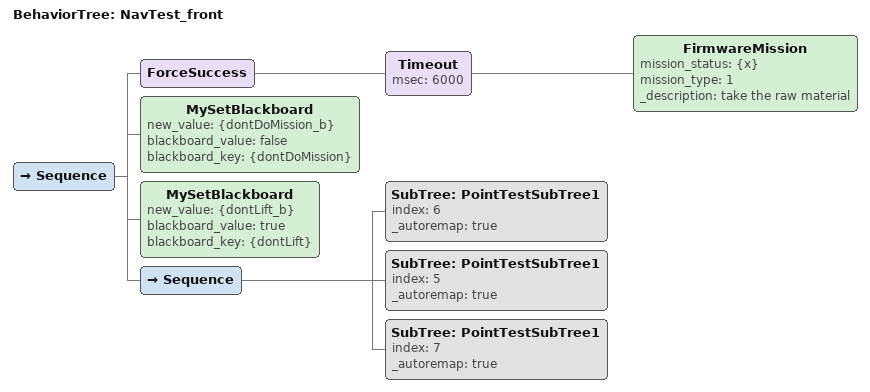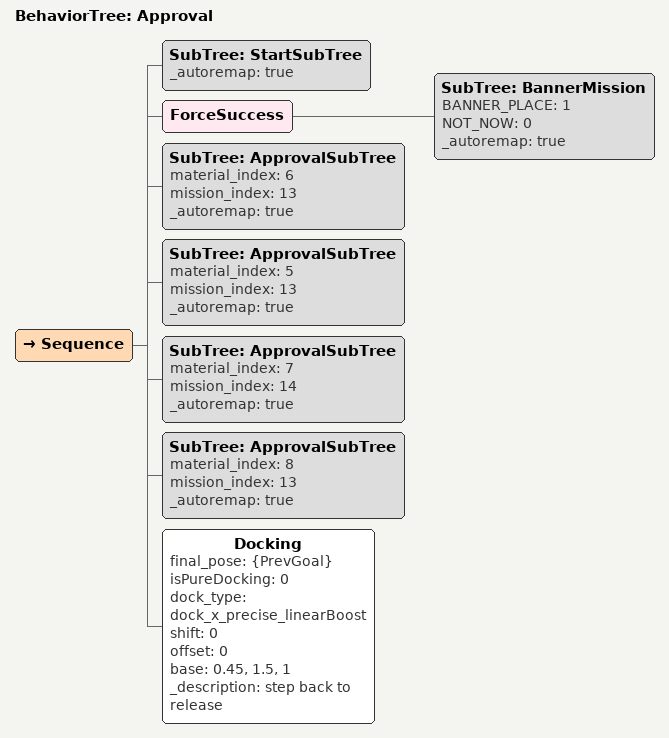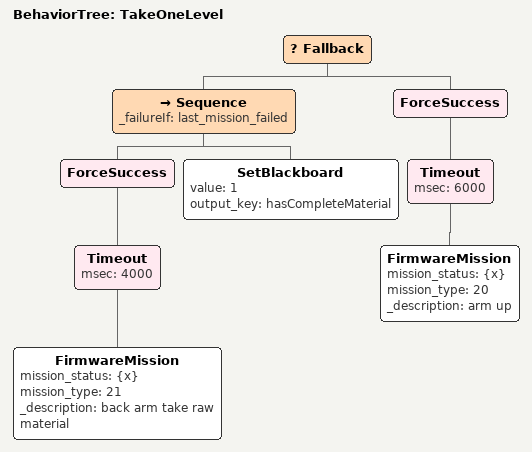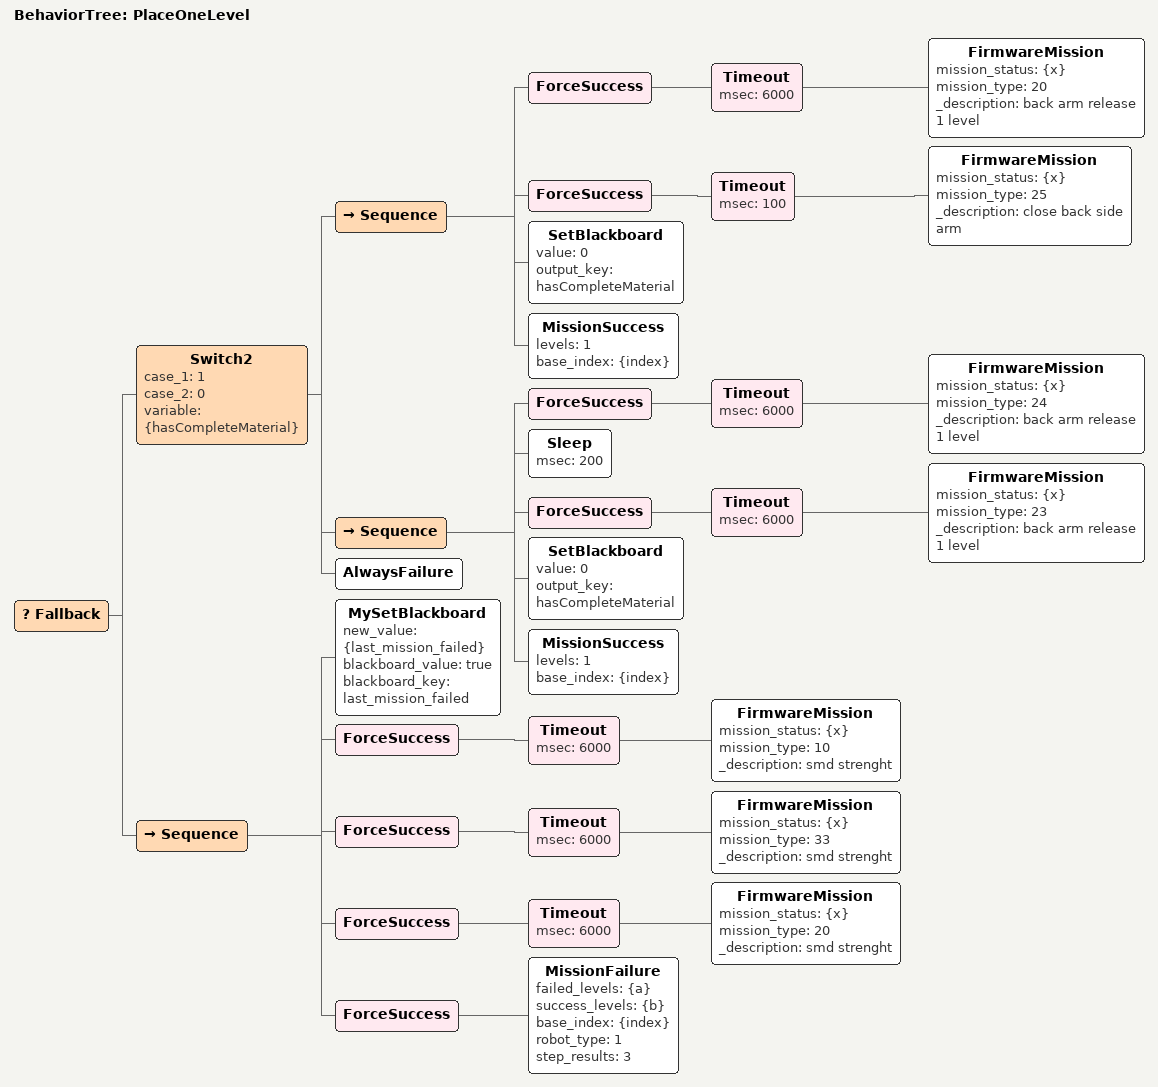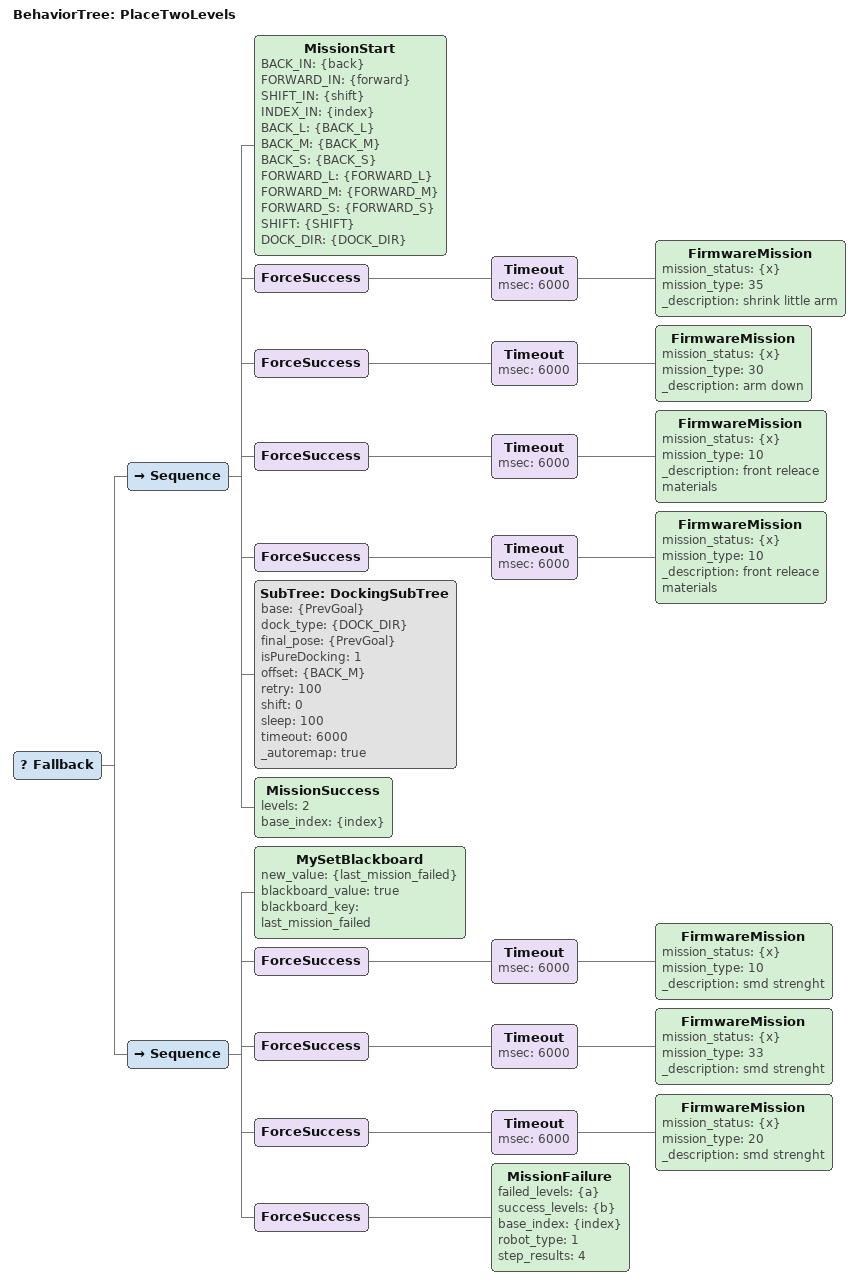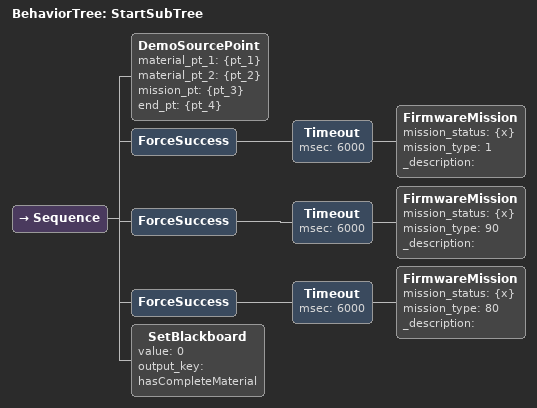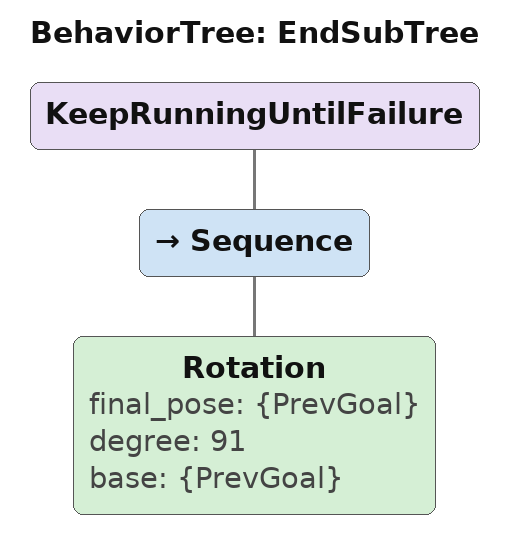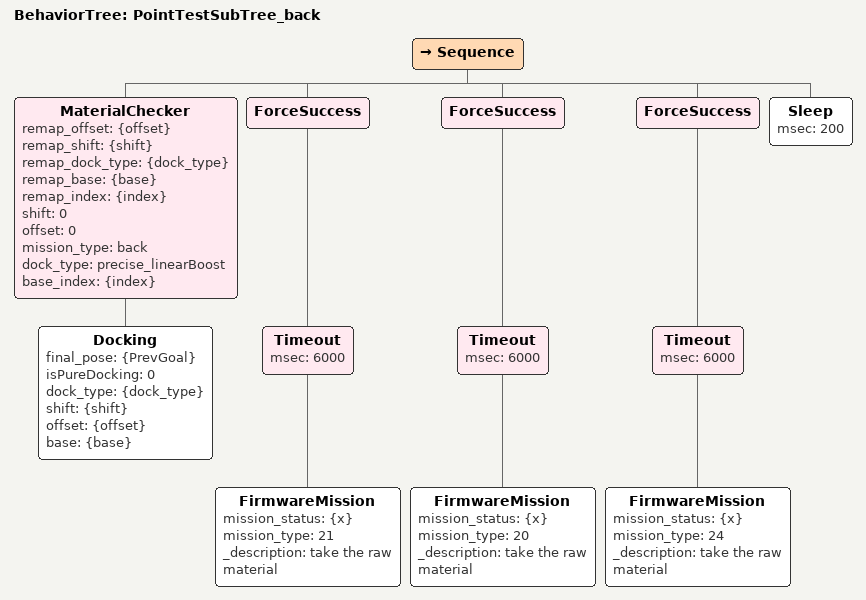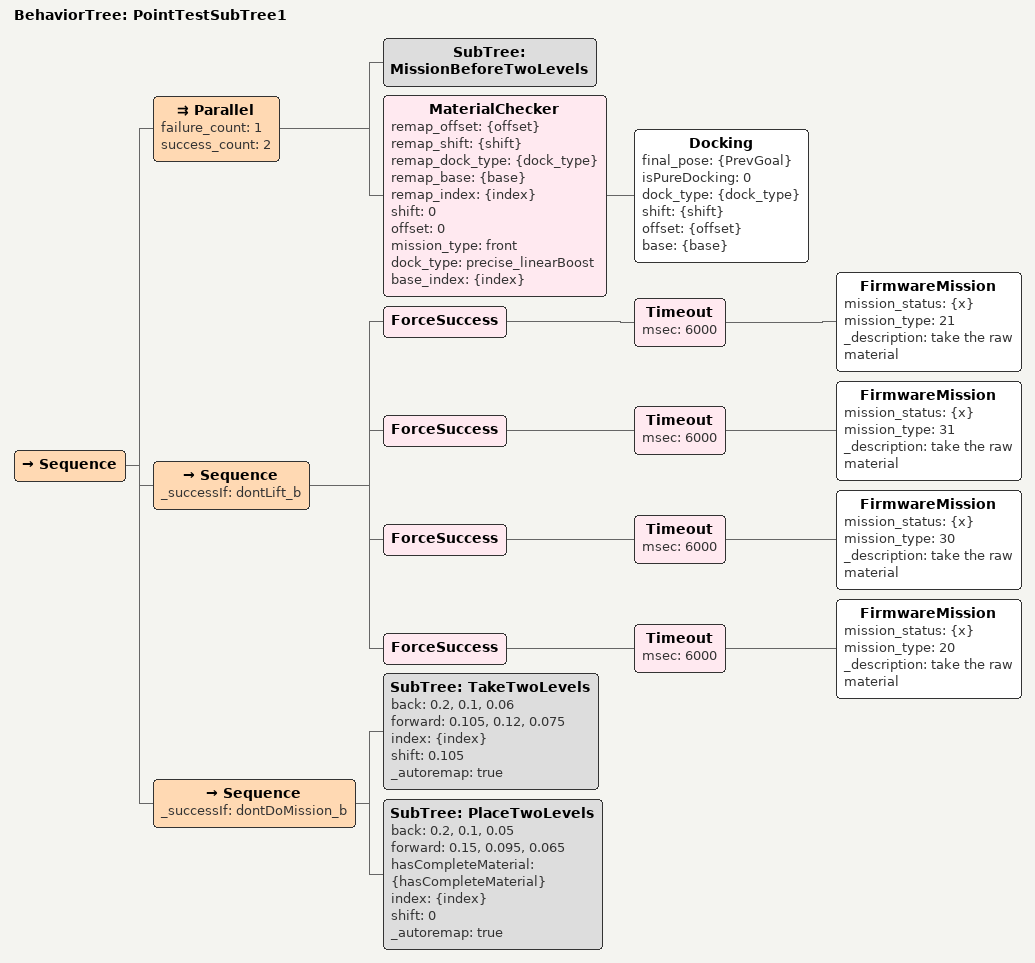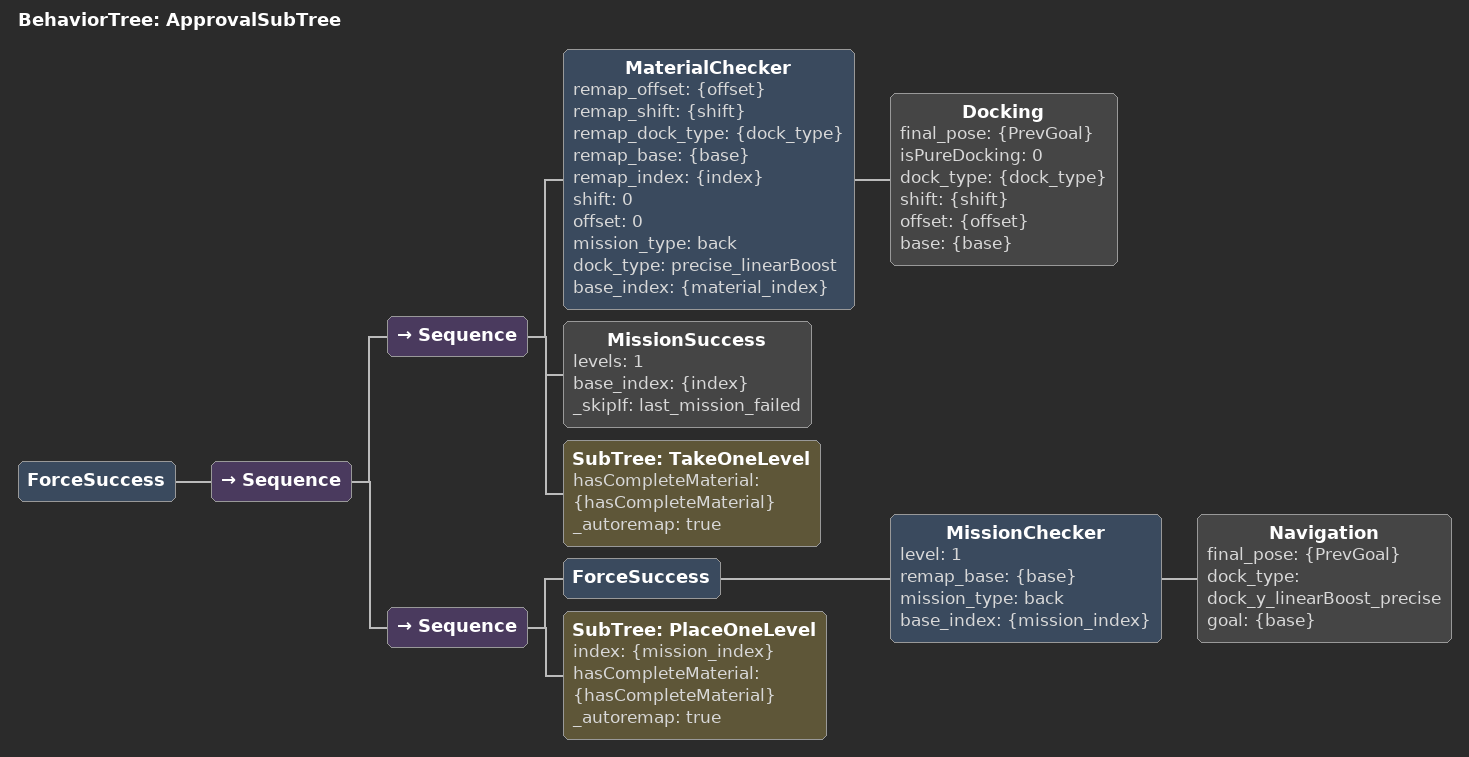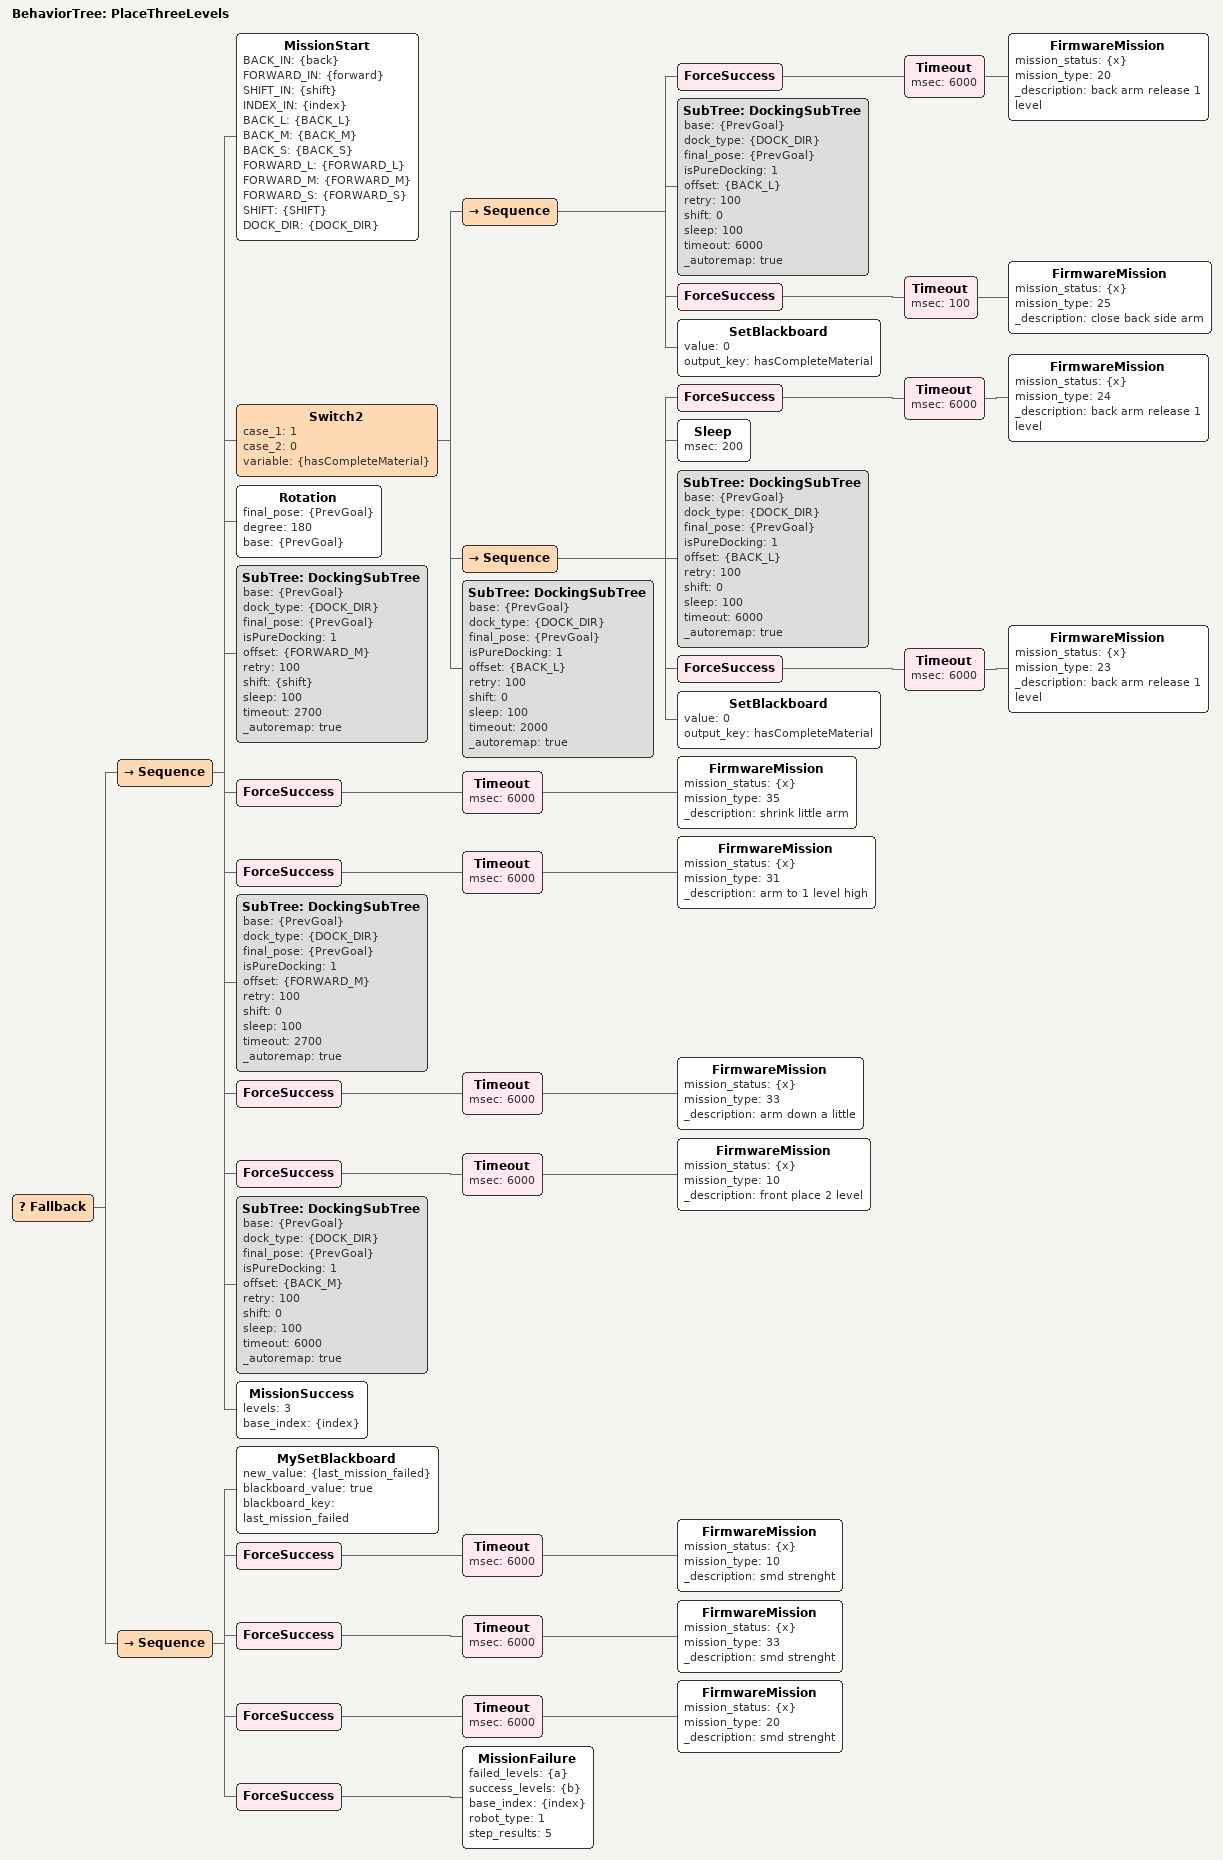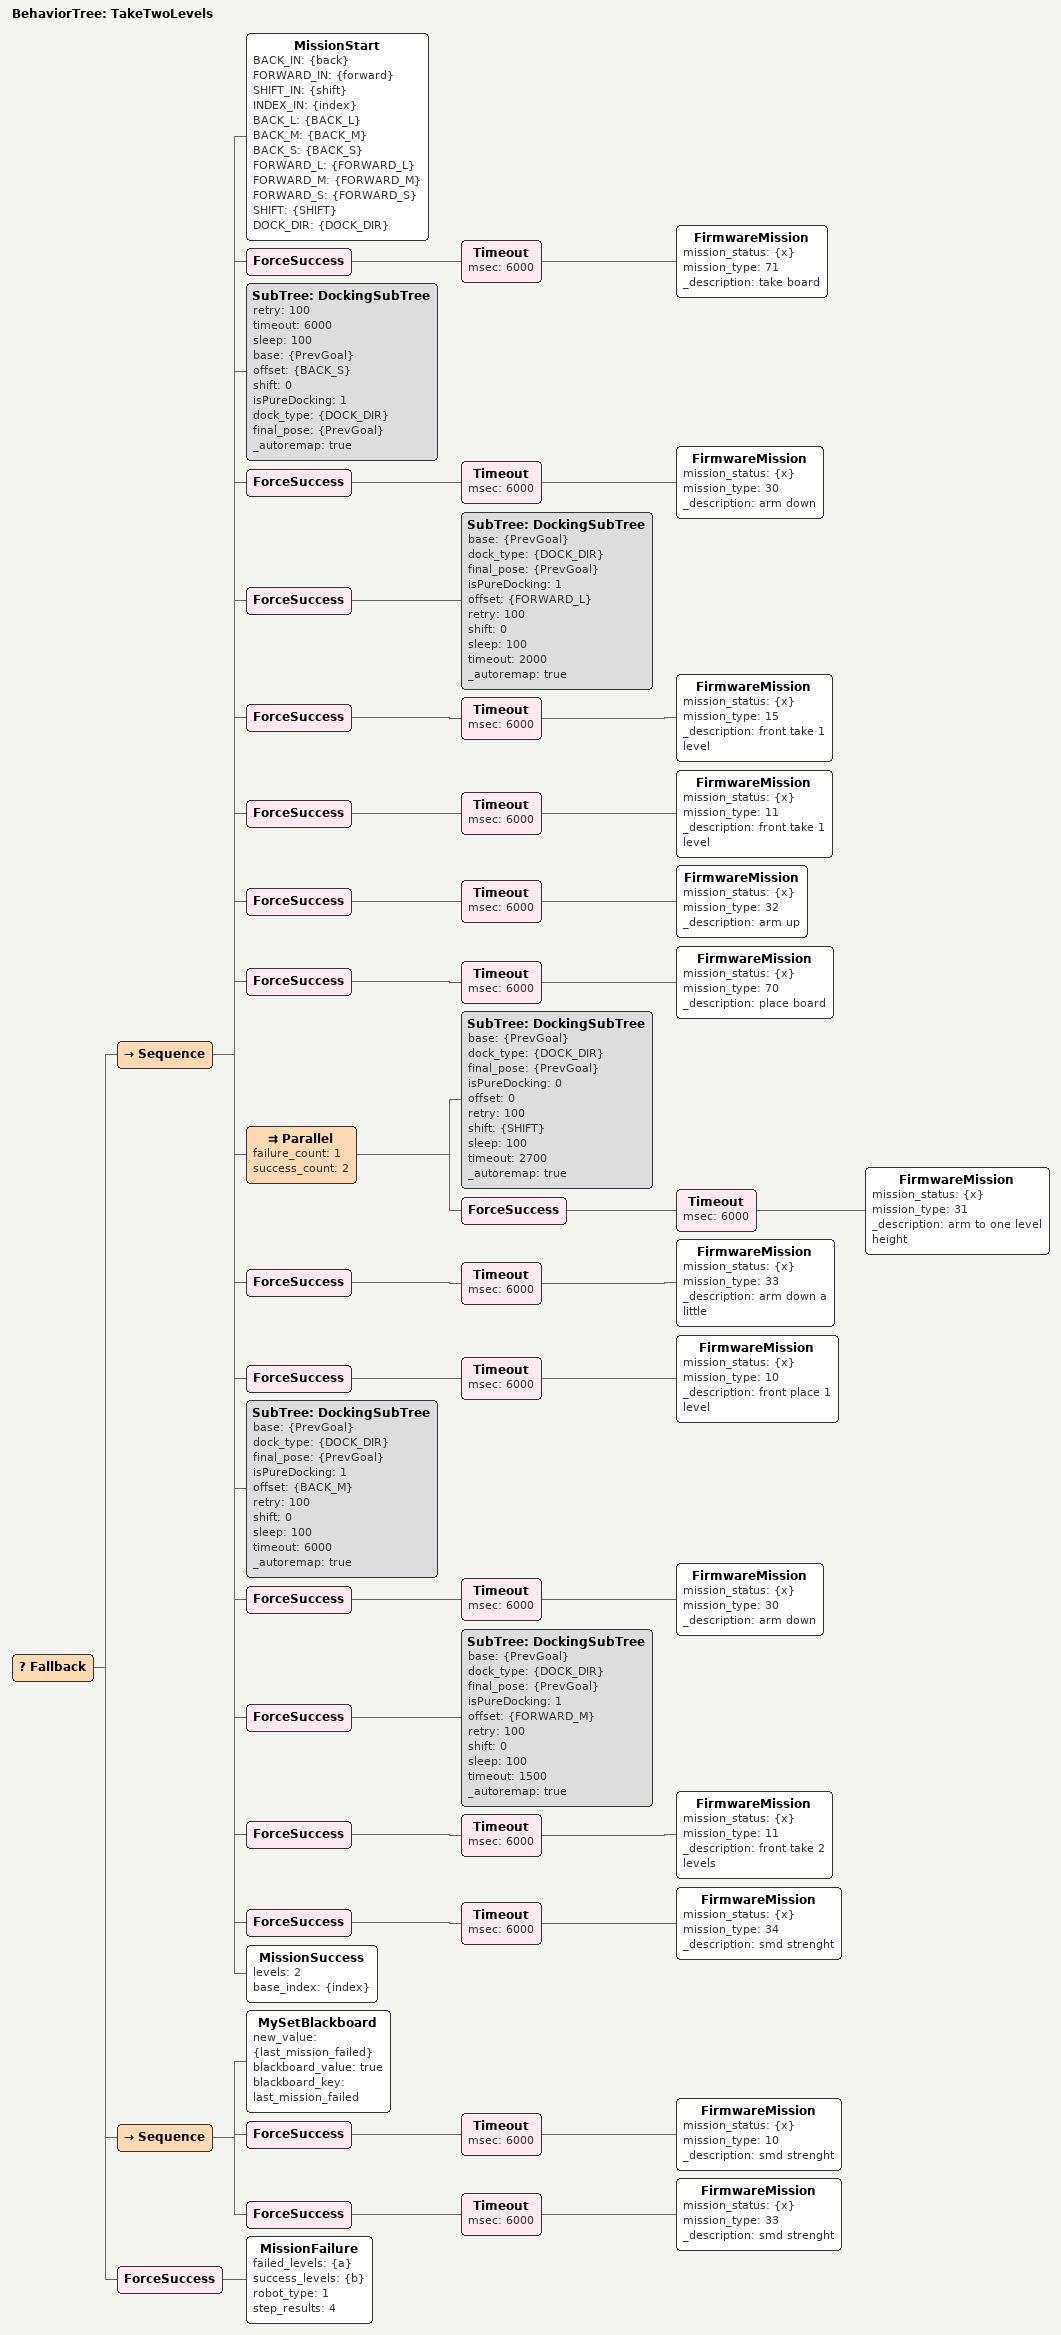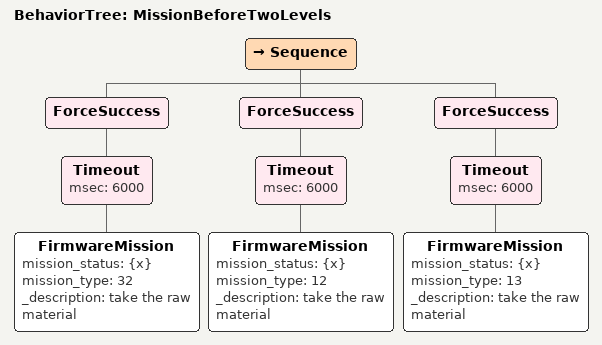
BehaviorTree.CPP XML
<BehaviorTree ID="NavTest_front">
  <Sequence>
    <ForceSuccess>
      <Timeout msec="6000">
        <FirmwareMission mission_status="{x}" mission_type="1" _description="take the raw material"/>
      </Timeout>
    </ForceSuccess>
    <MySetBlackboard new_value="{dontDoMission_b}" blackboard_value="false" blackboard_key="{dontDoMission}"/>
    <MySetBlackboard new_value="{dontLift_b}" blackboard_value="true" blackboard_key="{dontLift}"/>
    <Sequence>
      <SubTree ID="PointTestSubTree1" index="6" _autoremap="true"/>
      <SubTree ID="PointTestSubTree1" index="5" _autoremap="true"/>
      <SubTree ID="PointTestSubTree1" index="7" _autoremap="true"/>
    </Sequence>
  </Sequence>
</BehaviorTree>

<BehaviorTree ID="Approval">
  <Sequence>
    <SubTree ID="StartSubTree" _autoremap="true"/>
    <ForceSuccess>
      <SubTree ID="BannerMission" BANNER_PLACE="1" NOT_NOW="0" _autoremap="true"/>
    </ForceSuccess>
    <SubTree ID="ApprovalSubTree" material_index="6" mission_index="13" _autoremap="true"/>
    <SubTree ID="ApprovalSubTree" material_index="5" mission_index="13" _autoremap="true"/>
    <SubTree ID="ApprovalSubTree" material_index="7" mission_index="14" _autoremap="true"/>
    <SubTree ID="ApprovalSubTree" material_index="8" mission_index="13" _autoremap="true"/>
    <Docking final_pose="{PrevGoal}" isPureDocking="0" dock_type="dock_x_precise_linearBoost" shift="0" offset="0" base="0.45, 1.5, 1" _description="step back to release"/>
  </Sequence>
</BehaviorTree>

<BehaviorTree ID="TakeOneLevel">
  <Fallback>
    <Sequence _failureIf="last_mission_failed">
      <ForceSuccess>
        <Timeout msec="4000">
          <FirmwareMission mission_status="{x}" mission_type="21" _description="back arm take raw material"/>
        </Timeout>
      </ForceSuccess>
      <SetBlackboard value="1" output_key="hasCompleteMaterial"/>
    </Sequence>
    <ForceSuccess>
      <Timeout msec="6000">
        <FirmwareMission mission_status="{x}" mission_type="20" _description="arm up"/>
      </Timeout>
    </ForceSuccess>
  </Fallback>
</BehaviorTree>

<BehaviorTree ID="PlaceOneLevel">
  <Fallback>
    <Switch2 case_1="1" case_2="0" variable="{hasCompleteMaterial}">
      <Sequence>
        <ForceSuccess>
          <Timeout msec="6000">
            <FirmwareMission mission_status="{x}" mission_type="20" _description="back arm release 1 level"/>
          </Timeout>
        </ForceSuccess>
        <ForceSuccess>
          <Timeout msec="100">
            <FirmwareMission mission_status="{x}" mission_type="25" _description="close back side arm"/>
          </Timeout>
        </ForceSuccess>
        <SetBlackboard value="0" output_key="hasCompleteMaterial"/>
        <MissionSuccess levels="1" base_index="{index}"/>
      </Sequence>
      <Sequence>
        <ForceSuccess>
          <Timeout msec="6000">
            <FirmwareMission mission_status="{x}" mission_type="24" _description="back arm release 1 level"/>
          </Timeout>
        </ForceSuccess>
        <Sleep msec="200"/>
        <ForceSuccess>
          <Timeout msec="6000">
            <FirmwareMission mission_status="{x}" mission_type="23" _description="back arm release 1 level"/>
          </Timeout>
        </ForceSuccess>
        <SetBlackboard value="0" output_key="hasCompleteMaterial"/>
        <MissionSuccess levels="1" base_index="{index}"/>
      </Sequence>
      <AlwaysFailure/>
    </Switch2>
    <Sequence>
      <MySetBlackboard new_value="{last_mission_failed}" blackboard_value="true" blackboard_key="last_mission_failed"/>
      <ForceSuccess>
        <Timeout msec="6000">
          <FirmwareMission mission_status="{x}" mission_type="10" _description="smd strenght"/>
        </Timeout>
      </ForceSuccess>
      <ForceSuccess>
        <Timeout msec="6000">
          <FirmwareMission mission_status="{x}" mission_type="33" _description="smd strenght"/>
        </Timeout>
      </ForceSuccess>
      <ForceSuccess>
        <Timeout msec="6000">
          <FirmwareMission mission_status="{x}" mission_type="20" _description="smd strenght"/>
        </Timeout>
      </ForceSuccess>
      <ForceSuccess>
        <MissionFailure failed_levels="{a}" success_levels="{b}" base_index="{index}" robot_type="1" step_results="3"/>
      </ForceSuccess>
    </Sequence>
  </Fallback>
</BehaviorTree>

<BehaviorTree ID="PlaceTwoLevels">
  <Fallback>
    <Sequence>
      <MissionStart BACK_IN="{back}" FORWARD_IN="{forward}" SHIFT_IN="{shift}" INDEX_IN="{index}" BACK_L="{BACK_L}" BACK_M="{BACK_M}" BACK_S="{BACK_S}" FORWARD_L="{FORWARD_L}" FORWARD_M="{FORWARD_M}" FORWARD_S="{FORWARD_S}" SHIFT="{SHIFT}" DOCK_DIR="{DOCK_DIR}"/>
      <ForceSuccess>
        <Timeout msec="6000">
          <FirmwareMission mission_status="{x}" mission_type="35" _description="shrink little arm"/>
        </Timeout>
      </ForceSuccess>
      <ForceSuccess>
        <Timeout msec="6000">
          <FirmwareMission mission_status="{x}" mission_type="30" _description="arm down"/>
        </Timeout>
      </ForceSuccess>
      <ForceSuccess>
        <Timeout msec="6000">
          <FirmwareMission mission_status="{x}" mission_type="10" _description="front releace materials"/>
        </Timeout>
      </ForceSuccess>
      <ForceSuccess>
        <Timeout msec="6000">
          <FirmwareMission mission_status="{x}" mission_type="10" _description="front releace materials"/>
        </Timeout>
      </ForceSuccess>
      <SubTree ID="DockingSubTree" base="{PrevGoal}" dock_type="{DOCK_DIR}" final_pose="{PrevGoal}" isPureDocking="1" offset="{BACK_M}" retry="100" shift="0" sleep="100" timeout="6000" _autoremap="true"/>
      <MissionSuccess levels="2" base_index="{index}"/>
    </Sequence>
    <Sequence>
      <MySetBlackboard new_value="{last_mission_failed}" blackboard_value="true" blackboard_key="last_mission_failed"/>
      <ForceSuccess>
        <Timeout msec="6000">
          <FirmwareMission mission_status="{x}" mission_type="10" _description="smd strenght"/>
        </Timeout>
      </ForceSuccess>
      <ForceSuccess>
        <Timeout msec="6000">
          <FirmwareMission mission_status="{x}" mission_type="33" _description="smd strenght"/>
        </Timeout>
      </ForceSuccess>
      <ForceSuccess>
        <Timeout msec="6000">
          <FirmwareMission mission_status="{x}" mission_type="20" _description="smd strenght"/>
        </Timeout>
      </ForceSuccess>
      <ForceSuccess>
        <MissionFailure failed_levels="{a}" success_levels="{b}" base_index="{index}" robot_type="1" step_results="4"/>
      </ForceSuccess>
    </Sequence>
  </Fallback>
</BehaviorTree>

<BehaviorTree ID="StartSubTree">
  <Sequence>
    <DemoSourcePoint material_pt_1="{pt_1}" material_pt_2="{pt_2}" mission_pt="{pt_3}" end_pt="{pt_4}"/>
    <ForceSuccess>
      <Timeout msec="6000">
        <FirmwareMission mission_status="{x}" mission_type="1" _description=""/>
      </Timeout>
    </ForceSuccess>
    <ForceSuccess>
      <Timeout msec="6000">
        <FirmwareMission mission_status="{x}" mission_type="90" _description=""/>
      </Timeout>
    </ForceSuccess>
    <ForceSuccess>
      <Timeout msec="6000">
        <FirmwareMission mission_status="{x}" mission_type="80" _description=""/>
      </Timeout>
    </ForceSuccess>
    <SetBlackboard value="0" output_key="hasCompleteMaterial"/>
  </Sequence>
</BehaviorTree>

<BehaviorTree ID="EndSubTree">
  <KeepRunningUntilFailure>
    <Sequence>
      <Rotation final_pose="{PrevGoal}" degree="91" base="{PrevGoal}"/>
    </Sequence>
  </KeepRunningUntilFailure>
</BehaviorTree>

<BehaviorTree ID="PointTestSubTree_back">
  <Sequence>
    <MaterialChecker remap_offset="{offset}" remap_shift="{shift}" remap_dock_type="{dock_type}" remap_base="{base}" remap_index="{index}" shift="0" offset="0" mission_type="back" dock_type="precise_linearBoost" base_index="{index}">
      <Docking final_pose="{PrevGoal}" isPureDocking="0" dock_type="{dock_type}" shift="{shift}" offset="{offset}" base="{base}"/>
    </MaterialChecker>
    <ForceSuccess>
      <Timeout msec="6000">
        <FirmwareMission mission_status="{x}" mission_type="21" _description="take the raw material"/>
      </Timeout>
    </ForceSuccess>
    <ForceSuccess>
      <Timeout msec="6000">
        <FirmwareMission mission_status="{x}" mission_type="20" _description="take the raw material"/>
      </Timeout>
    </ForceSuccess>
    <ForceSuccess>
      <Timeout msec="6000">
        <FirmwareMission mission_status="{x}" mission_type="24" _description="take the raw material"/>
      </Timeout>
    </ForceSuccess>
    <Sleep msec="200"/>
  </Sequence>
</BehaviorTree>

<BehaviorTree ID="PointTestSubTree1">
  <Sequence>
    <Parallel failure_count="1" success_count="2">
      <SubTree ID="MissionBeforeTwoLevels"/>
      <MaterialChecker remap_offset="{offset}" remap_shift="{shift}" remap_dock_type="{dock_type}" remap_base="{base}" remap_index="{index}" shift="0" offset="0" mission_type="front" dock_type="precise_linearBoost" base_index="{index}">
        <Docking final_pose="{PrevGoal}" isPureDocking="0" dock_type="{dock_type}" shift="{shift}" offset="{offset}" base="{base}"/>
      </MaterialChecker>
    </Parallel>
    <Sequence _successIf="dontLift_b">
      <ForceSuccess>
        <Timeout msec="6000">
          <FirmwareMission mission_status="{x}" mission_type="21" _description="take the raw material"/>
        </Timeout>
      </ForceSuccess>
      <ForceSuccess>
        <Timeout msec="6000">
          <FirmwareMission mission_status="{x}" mission_type="31" _description="take the raw material"/>
        </Timeout>
      </ForceSuccess>
      <ForceSuccess>
        <Timeout msec="6000">
          <FirmwareMission mission_status="{x}" mission_type="30" _description="take the raw material"/>
        </Timeout>
      </ForceSuccess>
      <ForceSuccess>
        <Timeout msec="6000">
          <FirmwareMission mission_status="{x}" mission_type="20" _description="take the raw material"/>
        </Timeout>
      </ForceSuccess>
    </Sequence>
    <Sequence _successIf="dontDoMission_b">
      <SubTree ID="TakeTwoLevels" back="0.2, 0.1, 0.06" forward="0.105, 0.12, 0.075" index="{index}" shift="0.105" _autoremap="true"/>
      <SubTree ID="PlaceTwoLevels" back="0.2, 0.1, 0.05" forward="0.15, 0.095, 0.065" hasCompleteMaterial="{hasCompleteMaterial}" index="{index}" shift="0" _autoremap="true"/>
    </Sequence>
  </Sequence>
</BehaviorTree>

<BehaviorTree ID="ApprovalSubTree">
  <ForceSuccess>
    <Sequence>
      <Sequence>
        <MaterialChecker remap_offset="{offset}" remap_shift="{shift}" remap_dock_type="{dock_type}" remap_base="{base}" remap_index="{index}" shift="0" offset="0" mission_type="back" dock_type="precise_linearBoost" base_index="{material_index}">
          <Docking final_pose="{PrevGoal}" isPureDocking="0" dock_type="{dock_type}" shift="{shift}" offset="{offset}" base="{base}"/>
        </MaterialChecker>
        <MissionSuccess levels="1" base_index="{index}" _skipIf="last_mission_failed"/>
        <SubTree ID="TakeOneLevel" hasCompleteMaterial="{hasCompleteMaterial}" _autoremap="true"/>
      </Sequence>
      <Sequence>
        <ForceSuccess>
          <MissionChecker level="1" remap_base="{base}" mission_type="back" base_index="{mission_index}">
            <Navigation final_pose="{PrevGoal}" dock_type="dock_y_linearBoost_precise" goal="{base}"/>
          </MissionChecker>
        </ForceSuccess>
        <SubTree ID="PlaceOneLevel" index="{mission_index}" hasCompleteMaterial="{hasCompleteMaterial}" _autoremap="true"/>
      </Sequence>
    </Sequence>
  </ForceSuccess>
</BehaviorTree>

<BehaviorTree ID="PlaceThreeLevels">
  <Fallback>
    <Sequence>
      <MissionStart BACK_IN="{back}" FORWARD_IN="{forward}" SHIFT_IN="{shift}" INDEX_IN="{index}" BACK_L="{BACK_L}" BACK_M="{BACK_M}" BACK_S="{BACK_S}" FORWARD_L="{FORWARD_L}" FORWARD_M="{FORWARD_M}" FORWARD_S="{FORWARD_S}" SHIFT="{SHIFT}" DOCK_DIR="{DOCK_DIR}"/>
      <Switch2 case_1="1" case_2="0" variable="{hasCompleteMaterial}">
        <Sequence>
          <ForceSuccess>
            <Timeout msec="6000">
              <FirmwareMission mission_status="{x}" mission_type="20" _description="back arm release 1 level"/>
            </Timeout>
          </ForceSuccess>
          <SubTree ID="DockingSubTree" base="{PrevGoal}" dock_type="{DOCK_DIR}" final_pose="{PrevGoal}" isPureDocking="1" offset="{BACK_L}" retry="100" shift="0" sleep="100" timeout="6000" _autoremap="true"/>
          <ForceSuccess>
            <Timeout msec="100">
              <FirmwareMission mission_status="{x}" mission_type="25" _description="close back side arm"/>
            </Timeout>
          </ForceSuccess>
          <SetBlackboard value="0" output_key="hasCompleteMaterial"/>
        </Sequence>
        <Sequence>
          <ForceSuccess>
            <Timeout msec="6000">
              <FirmwareMission mission_status="{x}" mission_type="24" _description="back arm release 1 level"/>
            </Timeout>
          </ForceSuccess>
          <Sleep msec="200"/>
          <SubTree ID="DockingSubTree" base="{PrevGoal}" dock_type="{DOCK_DIR}" final_pose="{PrevGoal}" isPureDocking="1" offset="{BACK_L}" retry="100" shift="0" sleep="100" timeout="6000" _autoremap="true"/>
          <ForceSuccess>
            <Timeout msec="6000">
              <FirmwareMission mission_status="{x}" mission_type="23" _description="back arm release 1 level"/>
            </Timeout>
          </ForceSuccess>
          <SetBlackboard value="0" output_key="hasCompleteMaterial"/>
        </Sequence>
        <SubTree ID="DockingSubTree" base="{PrevGoal}" dock_type="{DOCK_DIR}" final_pose="{PrevGoal}" isPureDocking="1" offset="{BACK_L}" retry="100" shift="0" sleep="100" timeout="2000" _autoremap="true"/>
      </Switch2>
      <Rotation final_pose="{PrevGoal}" degree="180" base="{PrevGoal}"/>
      <SubTree ID="DockingSubTree" base="{PrevGoal}" dock_type="{DOCK_DIR}" final_pose="{PrevGoal}" isPureDocking="1" offset="{FORWARD_M}" retry="100" shift="{shift}" sleep="100" timeout="2700" _autoremap="true"/>
      <ForceSuccess>
        <Timeout msec="6000">
          <FirmwareMission mission_status="{x}" mission_type="35" _description="shrink little arm"/>
        </Timeout>
      </ForceSuccess>
      <ForceSuccess>
        <Timeout msec="6000">
          <FirmwareMission mission_status="{x}" mission_type="31" _description="arm to 1 level high"/>
        </Timeout>
      </ForceSuccess>
      <SubTree ID="DockingSubTree" base="{PrevGoal}" dock_type="{DOCK_DIR}" final_pose="{PrevGoal}" isPureDocking="1" offset="{FORWARD_M}" retry="100" shift="0" sleep="100" timeout="2700" _autoremap="true"/>
      <ForceSuccess>
        <Timeout msec="6000">
          <FirmwareMission mission_status="{x}" mission_type="33" _description="arm down a little"/>
        </Timeout>
      </ForceSuccess>
      <ForceSuccess>
        <Timeout msec="6000">
          <FirmwareMission mission_status="{x}" mission_type="10" _description="front place 2 level"/>
        </Timeout>
      </ForceSuccess>
      <SubTree ID="DockingSubTree" base="{PrevGoal}" dock_type="{DOCK_DIR}" final_pose="{PrevGoal}" isPureDocking="1" offset="{BACK_M}" retry="100" shift="0" sleep="100" timeout="6000" _autoremap="true"/>
      <MissionSuccess levels="3" base_index="{index}"/>
    </Sequence>
    <Sequence>
      <MySetBlackboard new_value="{last_mission_failed}" blackboard_value="true" blackboard_key="last_mission_failed"/>
      <ForceSuccess>
        <Timeout msec="6000">
          <FirmwareMission mission_status="{x}" mission_type="10" _description="smd strenght"/>
        </Timeout>
      </ForceSuccess>
      <ForceSuccess>
        <Timeout msec="6000">
          <FirmwareMission mission_status="{x}" mission_type="33" _description="smd strenght"/>
        </Timeout>
      </ForceSuccess>
      <ForceSuccess>
        <Timeout msec="6000">
          <FirmwareMission mission_status="{x}" mission_type="20" _description="smd strenght"/>
        </Timeout>
      </ForceSuccess>
      <ForceSuccess>
        <MissionFailure failed_levels="{a}" success_levels="{b}" base_index="{index}" robot_type="1" step_results="5"/>
      </ForceSuccess>
    </Sequence>
  </Fallback>
</BehaviorTree>

<BehaviorTree ID="TakeTwoLevels">
  <Fallback>
    <Sequence>
      <MissionStart BACK_IN="{back}" FORWARD_IN="{forward}" SHIFT_IN="{shift}" INDEX_IN="{index}" BACK_L="{BACK_L}" BACK_M="{BACK_M}" BACK_S="{BACK_S}" FORWARD_L="{FORWARD_L}" FORWARD_M="{FORWARD_M}" FORWARD_S="{FORWARD_S}" SHIFT="{SHIFT}" DOCK_DIR="{DOCK_DIR}"/>
      <ForceSuccess>
        <Timeout msec="6000">
          <FirmwareMission mission_status="{x}" mission_type="71" _description="take board"/>
        </Timeout>
      </ForceSuccess>
      <SubTree ID="DockingSubTree" retry="100" timeout="6000" sleep="100" base="{PrevGoal}" offset="{BACK_S}" shift="0" isPureDocking="1" dock_type="{DOCK_DIR}" final_pose="{PrevGoal}" _autoremap="true"/>
      <ForceSuccess>
        <Timeout msec="6000">
          <FirmwareMission mission_status="{x}" mission_type="30" _description="arm down"/>
        </Timeout>
      </ForceSuccess>
      <ForceSuccess>
        <SubTree ID="DockingSubTree" base="{PrevGoal}" dock_type="{DOCK_DIR}" final_pose="{PrevGoal}" isPureDocking="1" offset="{FORWARD_L}" retry="100" shift="0" sleep="100" timeout="2000" _autoremap="true"/>
      </ForceSuccess>
      <ForceSuccess>
        <Timeout msec="6000">
          <FirmwareMission mission_status="{x}" mission_type="15" _description="front take 1 level"/>
        </Timeout>
      </ForceSuccess>
      <ForceSuccess>
        <Timeout msec="6000">
          <FirmwareMission mission_status="{x}" mission_type="11" _description="front take 1 level"/>
        </Timeout>
      </ForceSuccess>
      <ForceSuccess>
        <Timeout msec="6000">
          <FirmwareMission mission_status="{x}" mission_type="32" _description="arm up"/>
        </Timeout>
      </ForceSuccess>
      <ForceSuccess>
        <Timeout msec="6000">
          <FirmwareMission mission_status="{x}" mission_type="70" _description="place board"/>
        </Timeout>
      </ForceSuccess>
      <Parallel failure_count="1" success_count="2">
        <SubTree ID="DockingSubTree" base="{PrevGoal}" dock_type="{DOCK_DIR}" final_pose="{PrevGoal}" isPureDocking="0" offset="0" retry="100" shift="{SHIFT}" sleep="100" timeout="2700" _autoremap="true"/>
        <ForceSuccess>
          <Timeout msec="6000">
            <FirmwareMission mission_status="{x}" mission_type="31" _description="arm to one level height"/>
          </Timeout>
        </ForceSuccess>
      </Parallel>
      <ForceSuccess>
        <Timeout msec="6000">
          <FirmwareMission mission_status="{x}" mission_type="33" _description="arm down a little"/>
        </Timeout>
      </ForceSuccess>
      <ForceSuccess>
        <Timeout msec="6000">
          <FirmwareMission mission_status="{x}" mission_type="10" _description="front place 1 level"/>
        </Timeout>
      </ForceSuccess>
      <SubTree ID="DockingSubTree" base="{PrevGoal}" dock_type="{DOCK_DIR}" final_pose="{PrevGoal}" isPureDocking="1" offset="{BACK_M}" retry="100" shift="0" sleep="100" timeout="6000" _autoremap="true"/>
      <ForceSuccess>
        <Timeout msec="6000">
          <FirmwareMission mission_status="{x}" mission_type="30" _description="arm down"/>
        </Timeout>
      </ForceSuccess>
      <ForceSuccess>
        <SubTree ID="DockingSubTree" base="{PrevGoal}" dock_type="{DOCK_DIR}" final_pose="{PrevGoal}" isPureDocking="1" offset="{FORWARD_M}" retry="100" shift="0" sleep="100" timeout="1500" _autoremap="true"/>
      </ForceSuccess>
      <ForceSuccess>
        <Timeout msec="6000">
          <FirmwareMission mission_status="{x}" mission_type="11" _description="front take 2 levels"/>
        </Timeout>
      </ForceSuccess>
      <ForceSuccess>
        <Timeout msec="6000">
          <FirmwareMission mission_status="{x}" mission_type="34" _description="smd strenght"/>
        </Timeout>
      </ForceSuccess>
      <MissionSuccess levels="2" base_index="{index}"/>
    </Sequence>
    <Sequence>
      <MySetBlackboard new_value="{last_mission_failed}" blackboard_value="true" blackboard_key="last_mission_failed"/>
      <ForceSuccess>
        <Timeout msec="6000">
          <FirmwareMission mission_status="{x}" mission_type="10" _description="smd strenght"/>
        </Timeout>
      </ForceSuccess>
      <ForceSuccess>
        <Timeout msec="6000">
          <FirmwareMission mission_status="{x}" mission_type="33" _description="smd strenght"/>
        </Timeout>
      </ForceSuccess>
    </Sequence>
    <ForceSuccess>
      <MissionFailure failed_levels="{a}" success_levels="{b}" robot_type="1" step_results="4"/>
    </ForceSuccess>
  </Fallback>
</BehaviorTree>

<BehaviorTree ID="MissionBeforeTwoLevels">
  <Sequence>
    <ForceSuccess>
      <Timeout msec="6000">
        <FirmwareMission mission_status="{x}" mission_type="32" _description="take the raw material"/>
      </Timeout>
    </ForceSuccess>
    <ForceSuccess>
      <Timeout msec="6000">
        <FirmwareMission mission_status="{x}" mission_type="12" _description="take the raw material"/>
      </Timeout>
    </ForceSuccess>
    <ForceSuccess>
      <Timeout msec="6000">
        <FirmwareMission mission_status="{x}" mission_type="13" _description="take the raw material"/>
      </Timeout>
    </ForceSuccess>
  </Sequence>
</BehaviorTree>
